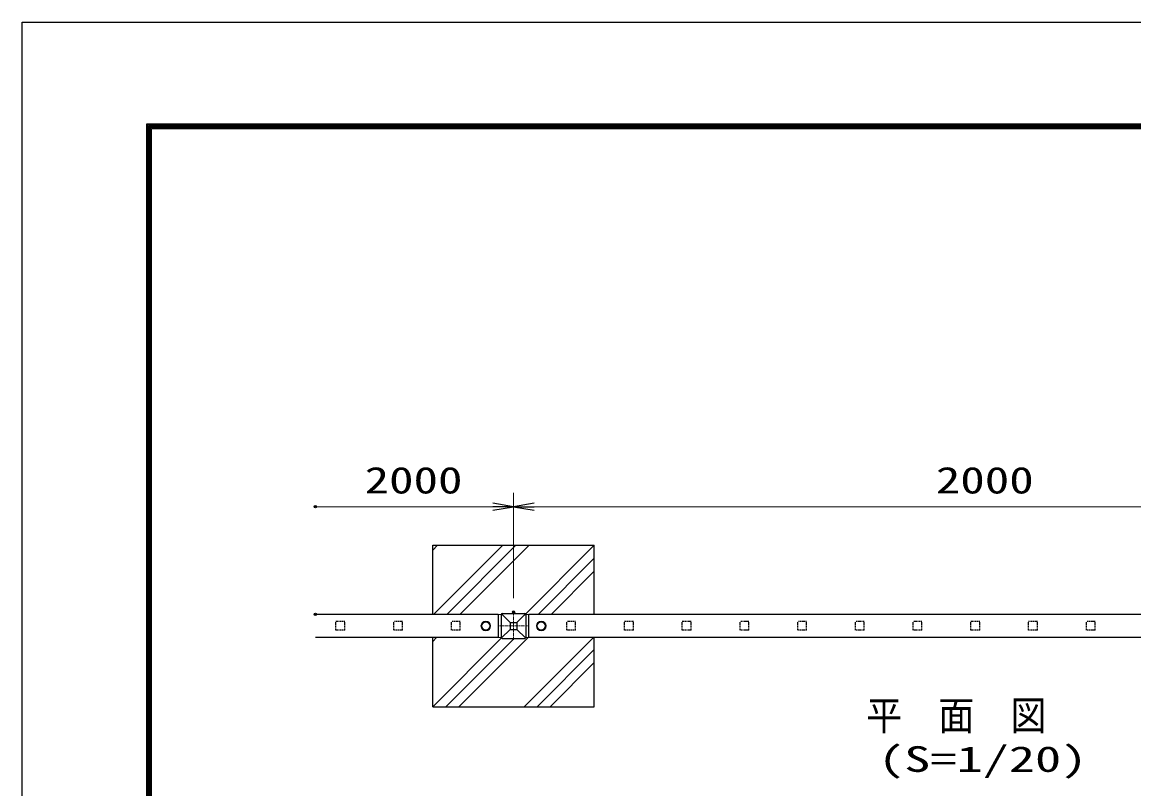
# Model space of a CAD drawing. Units: millimetres, scale not verified. Extents: x -4200 to 4200, y -2970 to 2970.
# Drawn here: x -4200 to -1793, y 1310 to 2970 of the extents above; entities that cross this region are included whole.
import ezdxf
from ezdxf.enums import TextEntityAlignment as Align

# ---------------------------------------------------------------- set-up
doc = ezdxf.new("R2010")
doc.units = ezdxf.units.MM
doc.header["$LTSCALE"] = 10
doc.header["$PDMODE"] = 32
doc.header["$PDSIZE"] = 5
doc.linetypes.add('USER1', pattern=[0.375, 0.25, -0.125])
doc.linetypes.add('USER2', pattern=[1.125, 0.75, -0.125, 0.125, -0.125])
for name, color, linetype, lineweight in [('0-0_D-STR3', 3, 'Continuous', 13), ('0-1_D-STR-TXT', 7, 'Continuous', 25), ('0-4_D-STR1', 1, 'Continuous', 25), ('0-5_D-BMK', 2, 'USER2', 13), ('0-6_D-STR-DIM', 7, 'Continuous', 13), ('0-7_0', 7, 'Continuous', 25), ('0-A_D-STR4', 7, 'Continuous', 25), ('0-D_D-TTL', 7, 'Continuous', 25)]:
    doc.layers.add(name, color=color, linetype=linetype, lineweight=lineweight)
doc.layers.add('0-8_Defpoints', color=8, linetype='Continuous')
doc.styles.add('ＭＳ ゴシック', font='')
doc.styles.get('ＭＳ ゴシック').set_extended_font_data('MS Gothic')

# ---------------------------------------------------------------- blocks, each defined once
blk = doc.blocks.new('DARROWS')
at = {"layer": '0-7_0'}
blk.add_line((0, 0), (-9.991, 0), dxfattribs=at)
blk.add_lwpolyline([(-10, -1.667), (0, 0), (-10, 1.667)], dxfattribs=at)

msp = doc.modelspace()

# ---------------------------------------------------------------- linework, layer by layer
at = {"layer": '0-0_D-STR3'}
for p, q in [((-3168.83, 1687.5), (-3162.66, 1687.5)), ((-3102.83, 1687.5), (-3109, 1687.5)), ((-3195.83, 1672.3), (-3204.33, 1667.39)), ((-3204.33, 1667.39), (-3204.33, 1657.61)), ((-3195.83, 1672.3), (-3187.33, 1667.39)), ((-3187.33, 1667.39), (-3187.33, 1657.61)), ((-3075.83, 1672.3), (-3084.33, 1667.39)), ((-3084.33, 1667.39), (-3084.33, 1657.61)), ((-3075.83, 1672.3), (-3067.33, 1667.39)), ((-3067.33, 1667.39), (-3067.33, 1657.61)), ((-3195.83, 1652.7), (-3204.33, 1657.61)), ((-3195.83, 1652.7), (-3187.33, 1657.61)), ((-3168.83, 1637.5), (-3162.66, 1637.5)), ((-3102.83, 1637.5), (-3109, 1637.5)), ((-3075.83, 1652.7), (-3084.33, 1657.61)), ((-3075.83, 1652.7), (-3067.33, 1657.61))]:
    msp.add_line(p, q, dxfattribs=at)
for centre, radius in [((-3195.83, 1662.5), 10.5), ((-3195.83, 1662.5), 8.5), ((-3075.83, 1662.5), 10.5), ((-3075.83, 1662.5), 8.5)]:
    msp.add_circle(centre, radius, dxfattribs=at)
at = {"layer": '0-4_D-STR1'}
for p, q in [((-3168.83, 1687.5), (-3564.72, 1687.5)), ((-3168.83, 1687.5), (-3168.83, 1637.5)), ((-3162.83, 1686.5), (-3162.83, 1638.5)), ((-3161.95, 1688.62), (-3143.33, 1670)), ((-3159.83, 1689.5), (-3111.83, 1689.5)), ((-3128.33, 1670), (-3109.71, 1688.62)), ((-3108.83, 1686.5), (-3108.83, 1638.5)), ((-3143.33, 1670), (-3143.33, 1655)), ((-3143.33, 1670), (-3128.33, 1670)), ((-3128.33, 1670), (-3128.33, 1655)), ((-3168.83, 1637.5), (-3564.72, 1637.5)), ((-3161.95, 1636.38), (-3143.33, 1655)), ((-3143.33, 1655), (-3128.33, 1655)), ((-3109.71, 1636.38), (-3128.33, 1655)), ((-3159.83, 1635.5), (-3111.83, 1635.5))]:
    msp.add_line(p, q, dxfattribs=at)
at = {"layer": '0-4_D-STR1', "linetype": 'USER1'}
for p, q in [((-3501.33, 1672), (-3520.33, 1672)), ((-3520.33, 1653), (-3520.33, 1672)), ((-3501.33, 1653), (-3501.33, 1672)), ((-3376.33, 1672), (-3395.33, 1672)), ((-3395.33, 1653), (-3395.33, 1672)), ((-3376.33, 1653), (-3376.33, 1672)), ((-3251.33, 1672), (-3270.33, 1672)), ((-3270.33, 1653), (-3270.33, 1672)), ((-3251.33, 1653), (-3251.33, 1672)), ((-3001.33, 1672), (-3020.33, 1672)), ((-3020.33, 1653), (-3020.33, 1672)), ((-3001.33, 1653), (-3001.33, 1672)), ((-2876.33, 1672), (-2895.33, 1672)), ((-2895.33, 1653), (-2895.33, 1672)), ((-2876.33, 1653), (-2876.33, 1672)), ((-2751.33, 1672), (-2770.33, 1672)), ((-2770.33, 1653), (-2770.33, 1672)), ((-2751.33, 1653), (-2751.33, 1672)), ((-2626.33, 1672), (-2645.33, 1672)), ((-2645.33, 1653), (-2645.33, 1672)), ((-2626.33, 1653), (-2626.33, 1672)), ((-2501.33, 1672), (-2520.33, 1672)), ((-2520.33, 1653), (-2520.33, 1672)), ((-2501.33, 1653), (-2501.33, 1672)), ((-2376.33, 1672), (-2395.33, 1672)), ((-2395.33, 1653), (-2395.33, 1672)), ((-2376.33, 1653), (-2376.33, 1672)), ((-2251.33, 1672), (-2270.33, 1672)), ((-2270.33, 1653), (-2270.33, 1672)), ((-2251.33, 1653), (-2251.33, 1672)), ((-2126.33, 1672), (-2145.33, 1672)), ((-2145.33, 1653), (-2145.33, 1672)), ((-2126.33, 1653), (-2126.33, 1672)), ((-2001.33, 1672), (-2020.33, 1672)), ((-2020.33, 1653), (-2020.33, 1672)), ((-2001.33, 1653), (-2001.33, 1672)), ((-1876.33, 1672), (-1895.33, 1672)), ((-1895.33, 1653), (-1895.33, 1672)), ((-1876.33, 1653), (-1876.33, 1672)), ((-3501.33, 1653), (-3520.33, 1653)), ((-3376.33, 1653), (-3395.33, 1653)), ((-3251.33, 1653), (-3270.33, 1653)), ((-3001.33, 1653), (-3020.33, 1653)), ((-2876.33, 1653), (-2895.33, 1653)), ((-2751.33, 1653), (-2770.33, 1653)), ((-2626.33, 1653), (-2645.33, 1653)), ((-2501.33, 1653), (-2520.33, 1653)), ((-2376.33, 1653), (-2395.33, 1653)), ((-2251.33, 1653), (-2270.33, 1653)), ((-2126.33, 1653), (-2145.33, 1653)), ((-2001.33, 1653), (-2020.33, 1653)), ((-1876.33, 1653), (-1895.33, 1653))]:
    msp.add_line(p, q, dxfattribs=at)
at = {"layer": '0-4_D-STR1'}
for points in [[(-1168.83, 1637.5), (-1168.83, 1687.5), (-3102.83, 1687.5)], [(-1168.83, 1637.5), (-3102.83, 1637.5), (-3102.83, 1687.5)]]:
    msp.add_lwpolyline(points, dxfattribs=at)
for centre, start, end in [((-3159.83, 1686.5), 90, 180), ((-3111.83, 1686.5), 0, 90), ((-3159.83, 1638.5), 180, 270), ((-3111.83, 1638.5), 270, 0)]:
    msp.add_arc(centre, 3, start, end, dxfattribs=at)
at = {"layer": '0-5_D-BMK'}
for p, q in [((-3135.83, 1692.72), (-3135.83, 1632.27)), ((-3166.06, 1662.5), (-3105.61, 1662.5))]:
    msp.add_line(p, q, dxfattribs=at)
at = {"layer": '0-6_D-STR-DIM'}
for p, q in [((-3135.83, 1722.72), (-3135.83, 1950.67)), ((-3135.83, 1722.72), (-3135.83, 1950.67)), ((-3180.83, 1920.67), (-3564.72, 1920.67)), ((-3090.83, 1920.67), (-1180.83, 1920.67))]:
    msp.add_line(p, q, dxfattribs=at)
at = {"layer": '0-8_Defpoints'}
for p in [(-3564.72, 1920.67), (-3564.72, 1687.5), (-3135.83, 1692.72)]:
    msp.add_point(p, dxfattribs=at)
at = {"layer": '0-A_D-STR4'}
for p, q in [((-3310.83, 1837.5), (-2960.83, 1837.5)), ((-3310.83, 1687.5), (-3310.83, 1837.5)), ((-3310.83, 1826.91), (-3300.24, 1837.5)), ((-3308.82, 1687.5), (-3158.82, 1837.5)), ((-3280.54, 1687.5), (-3130.54, 1837.5)), ((-3252.25, 1687.5), (-3102.25, 1837.5)), ((-3112.18, 1686.15), (-2960.83, 1837.5)), ((-2960.83, 1687.5), (-2960.83, 1837.5)), ((-3082.55, 1687.5), (-2960.83, 1809.21)), ((-3054.26, 1687.5), (-2960.83, 1780.93)), ((-3310.83, 1487.5), (-3310.83, 1637.5)), ((-3310.83, 1628.92), (-3302.25, 1637.5)), ((-3254.26, 1487.5), (-3104.26, 1637.5)), ((-3112.84, 1487.5), (-2962.84, 1637.5)), ((-2960.83, 1487.5), (-2960.83, 1637.5)), ((-3310.83, 1487.5), (-3161.95, 1636.38)), ((-3282.55, 1487.5), (-3134.55, 1635.5)), ((-3084.56, 1487.5), (-2960.83, 1611.22)), ((-3056.27, 1487.5), (-2960.83, 1582.94)), ((-3310.83, 1487.5), (-2960.83, 1487.5))]:
    msp.add_line(p, q, dxfattribs=at)
at = {"layer": '0-D_D-TTL', "color": 2}
msp.add_lwpolyline([(-4199.68, 2970.23), (4200.32, 2970.23), (4200.32, -2969.77), (-4199.68, -2969.77)], close=True, dxfattribs=at)
at = {"layer": '0-D_D-TTL'}
for points in [[(-3929.68, 2750.23), (3930.32, 2750.23), (3930.32, -2749.77), (-3929.68, -2749.77)], [(-3927.18, 2747.73), (3927.82, 2747.73), (3927.82, -2747.27), (-3927.18, -2747.27)], [(-3924.68, 2745.23), (3925.32, 2745.23), (3925.32, -2744.77), (-3924.68, -2744.77)], [(-3922.18, 2742.73), (3922.82, 2742.73), (3922.82, -2742.27), (-3922.18, -2742.27)], [(-3919.68, 2740.23), (3920.32, 2740.23), (3920.32, -2739.77), (-3919.68, -2739.77)]]:
    msp.add_lwpolyline(points, close=True, dxfattribs=at)

# ---------------------------------------------------------------- block references
at = {"layer": '0-6_D-STR-DIM', "xscale": 4.5, "yscale": 4.5}
msp.add_blockref('DARROWS', (-3135.83, 1920.67), dxfattribs=at)
at = {"layer": '0-6_D-STR-DIM', "xscale": 4.5, "yscale": 4.5, "rotation": 180}
msp.add_blockref('DARROWS', (-3135.83, 1920.67), dxfattribs=at)

# ---------------------------------------------------------------- texts
at = {"layer": '0-1_D-STR-TXT', "style": 'ＭＳ ゴシック'}
for s, height, width, p in [('平\u3000面\u3000図', 63.67, 0.9, (-2372.4, 1417.5)), ('(S=1/20)', 55.51, 1.5, (-2346.41, 1329.69))]:
    msp.add_text(s, height=height, dxfattribs=dict(at, width=width)).set_placement(p, align=Align.BOTTOM_LEFT)
at = {"layer": '0-6_D-STR-DIM', "style": 'ＭＳ ゴシック', "width": 1.35}
for p in [(-3458.28, 1932.07), (-2221.33, 1932.07)]:
    msp.add_text('2000', height=57.7, dxfattribs=at).set_placement(p, align=Align.BOTTOM_LEFT)

doc.saveas('drawing.dxf')
